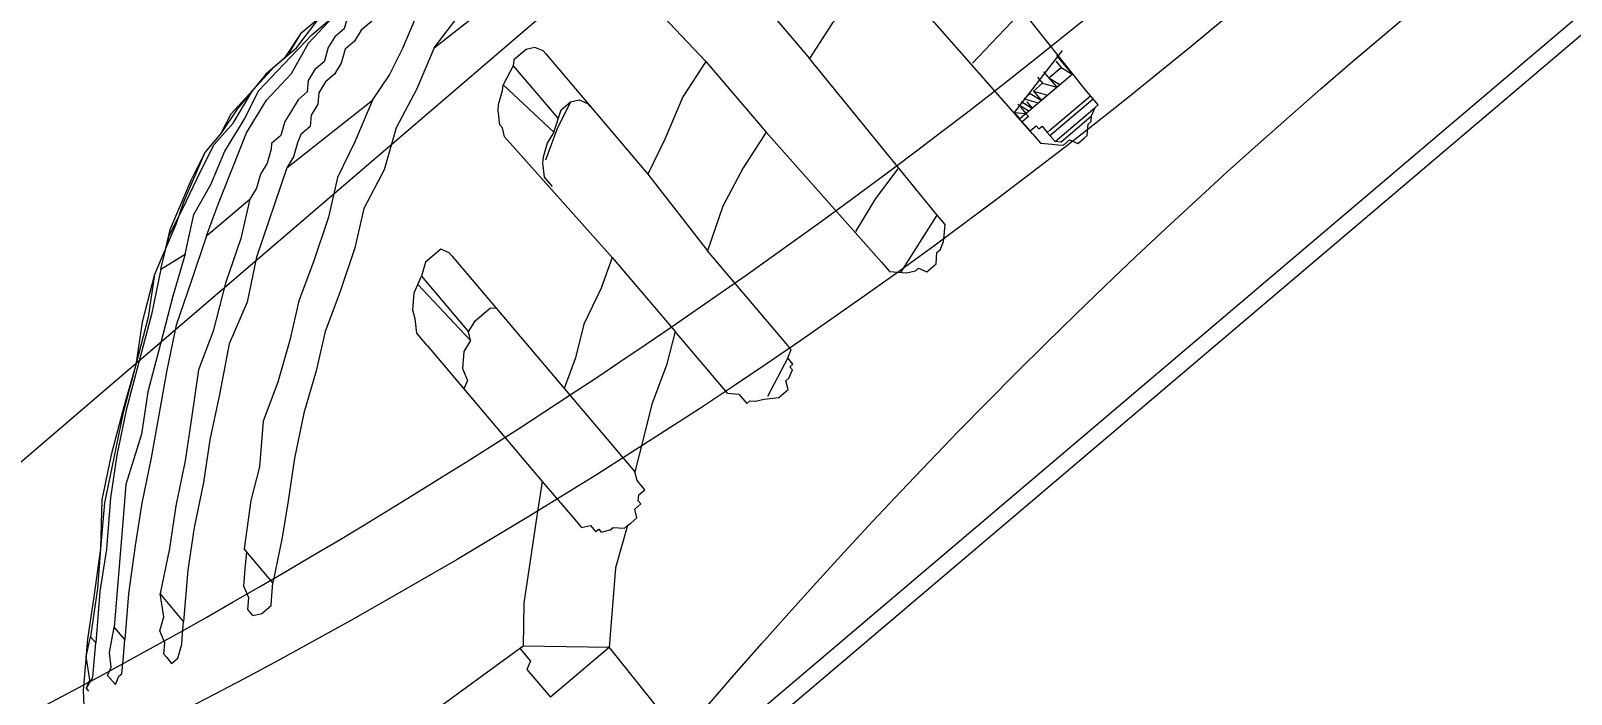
# Model space of a CAD drawing. Header units: metres. Extents: x 2999 to 3109, y 1752 to 1796.
# Drawn here: x 3011.5913 to 3011.6724, y 1761.1916 to 1761.2265 of the extents above; entities that cross this region are included whole.
import ezdxf

# ---------------------------------------------------------------- set-up
doc = ezdxf.new("R2010")
doc.units = ezdxf.units.M
doc.layers.add('PAREDES', color=7, linetype='Continuous')
doc.styles.add('PADRAO MK', font='')
doc.styles.get('PADRAO MK').set_extended_font_data('AvantGarde Bk BT')

msp = doc.modelspace()

# ---------------------------------------------------------------- linework, layer by layer
at = {"layer": 'PAREDES', "color": 253, "lineweight": 0}
for points in [[(3011.730010031846, 1761.323045831533, -0.2346582876404976), (3011.516856315904, 1761.162436872291, -0.2724958945793168), (3011.422543986279, 1761.195676079484), (3011.244804234541, 1761.403153932012, 0.181631847813923), (3011.182898893903, 1761.437104920482), (3011.130527716063, 1761.444529743294, -0.2287867366479341), (3011.049567954466, 1761.502731317909), (3010.93733390487, 1761.68722327441, -0.2933850769830161), (3010.962945585758, 1761.840859740939, -0.1403447976405282), (3011.15931335102, 1762.009081830273, -0.2933837954723123), (3011.315060378691, 1762.010809666189), (3011.48014050918, 1761.871589285341, -0.2287867366479265), (3011.525226640798, 1761.782655900039), (3011.525073080821, 1761.771072610713)], [(3011.728492806374, 1761.32177131266), (3011.55475387305, 1761.17293463204, -0.431665861156817), (3011.358125266788, 1761.190614794189), (3011.133795145597, 1761.452478172261)], [(3011.904600361616, 1760.790004719242, -0.3597921517499506), (3011.825244774629, 1760.766856540266), (3011.659003006199, 1760.839396416511, -0.2647813905826798), (3011.551046113703, 1760.980291739215, -0.4712913038791305), (3011.919422241444, 1761.295867983546, -0.264781390582695), (3012.042078758268, 1761.167565366746), (3012.088244077368, 1760.992159772397, -0.3597921517499867), (3012.053190540066, 1760.917297252412, 0.123434355026212), (3011.902509893257, 1760.787100002441)]]:
    msp.add_lwpolyline(points, format="xyb", dxfattribs=at)
for points in [[(3011.626555581472, 1761.18808894404), (3011.698420580524, 1761.249081151652)], [(3011.62710630118, 1761.187440050143), (3011.698971300232, 1761.248432257756)], [(3011.624174996256, 1761.23462725882), (3011.632298111943, 1761.225056073845)], [(3011.609324067275, 1761.222860415749), (3011.610184271741, 1761.224148622186), (3011.610906796279, 1761.225599052096), (3011.611840631386, 1761.227786968736), (3011.613511953222, 1761.229763574807), (3011.616417013567, 1761.233903553971)], [(3011.646806611573, 1761.223415856701), (3011.638870262907, 1761.233424625004)], [(3011.612568536759, 1761.225614014287), (3011.613753188172, 1761.227177580577), (3011.614687023279, 1761.229365497217), (3011.61589621824, 1761.231228966908), (3011.617380773055, 1761.232767989651)], [(3011.612568536759, 1761.225614014287), (3011.621441740743, 1761.232586603464)], [(3011.621432159386, 1761.230624959583), (3011.62685076363, 1761.224898050893)], [(3011.636038833205, 1761.230184356043), (3011.634829638244, 1761.228320886352), (3011.633507306904, 1761.226919543536), (3011.632298111943, 1761.225056073845)], [(3011.644048812512, 1761.221075297943), (3011.636038833205, 1761.230184356043)], [(3011.599452978899, 1761.21476184361), (3011.599924687131, 1761.21683662387), (3011.600809435144, 1761.218424733708), (3011.601556503229, 1761.220175067019), (3011.602603474716, 1761.221900856784), (3011.603325999255, 1761.223351286695), (3011.604648330595, 1761.224752629511), (3011.60613288541, 1761.226291652254), (3011.607430673203, 1761.227393091669), (3011.608615324616, 1761.228956657959)], [(3011.600588543218, 1761.215725603098), (3011.601173387829, 1761.217338256483), (3011.602692067549, 1761.221138826508), (3011.603739039035, 1761.222864616272), (3011.605061370376, 1761.224265959088), (3011.605946118388, 1761.225854068926), (3011.607268449729, 1761.227255411742), (3011.60889068447, 1761.228632211011)], [(3011.607155313349, 1761.227717538617), (3011.605533078608, 1761.226340739348), (3011.604835097617, 1761.225190212839), (3011.603699533297, 1761.22422645335), (3011.603026095854, 1761.223375830242), (3011.602190434935, 1761.222387527206), (3011.60133023047, 1761.22109932077), (3011.600494569552, 1761.220111017734), (3011.599373967424, 1761.217485517767), (3011.598975889834, 1761.21631044771), (3011.598415588769, 1761.214997697726), (3011.597855287705, 1761.213684947742)], [(3011.598179734653, 1761.213960307596), (3011.598626899338, 1761.215735184455), (3011.599349423876, 1761.217185614365), (3011.600258715436, 1761.219073627604), (3011.600981239974, 1761.220524057515), (3011.601979124367, 1761.221650040477), (3011.603026095854, 1761.223375830242), (3011.60418620372, 1761.224639493131), (3011.605321768039, 1761.225603252619), (3011.606506419453, 1761.22716681891), (3011.607155313349, 1761.227717538617)], [(3011.609166044324, 1761.228307764063), (3011.608030480005, 1761.227344004574), (3011.607819169436, 1761.226606517845), (3011.607332499014, 1761.226193478065), (3011.606983508518, 1761.22561821481), (3011.606772197949, 1761.224880728081), (3011.606285527527, 1761.2244676883), (3011.605936537032, 1761.223892425045), (3011.605887449937, 1761.223292618243), (3011.605400779515, 1761.222879578463), (3011.605051789019, 1761.222304315208), (3011.604702798523, 1761.221729051953), (3011.604491487954, 1761.220991565224), (3011.604004817532, 1761.220578525443), (3011.603980273985, 1761.220278622042), (3011.603768963416, 1761.219541135313), (3011.603419972921, 1761.218965872058), (3011.603208662352, 1761.218228385329), (3011.602859671857, 1761.217653122075)], [(3011.609579084105, 1761.22782109364), (3011.609367773536, 1761.227083606911), (3011.60871887964, 1761.226532887204), (3011.608369889144, 1761.225957623949), (3011.607883218721, 1761.225544584168), (3011.607671908152, 1761.224807097439), (3011.607322917657, 1761.224231834184), (3011.606836247235, 1761.223818794404), (3011.606487256739, 1761.223243531149), (3011.606438169645, 1761.222643724347), (3011.606089179149, 1761.222068461092), (3011.606040092055, 1761.22146865429), (3011.605553421632, 1761.221055614509), (3011.60536665461, 1761.220618031181), (3011.605155344042, 1761.219880544452), (3011.604806353546, 1761.219305281197)], [(3011.643689060349, 1761.227746803408), (3011.642204505534, 1761.226207780665), (3011.640882174193, 1761.224806437849)], [(3011.606506419453, 1761.22716681891), (3011.605533078608, 1761.226340739348), (3011.604672874142, 1761.225052532912), (3011.603699533297, 1761.22422645335), (3011.603026095854, 1761.223375830242), (3011.601865987987, 1761.222112167352), (3011.60133023047, 1761.22109932077), (3011.600494569552, 1761.220111017734), (3011.599772045014, 1761.218660587823), (3011.599211743949, 1761.21734783784), (3011.598651442885, 1761.216035087856), (3011.598415588769, 1761.214997697726), (3011.597855287705, 1761.213684947742)], [(3011.612568536759, 1761.225614014287), (3011.611634701651, 1761.223426097647), (3011.610563186618, 1761.221400404482), (3011.609929254912, 1761.219187944295), (3011.608857739877, 1761.217162251129), (3011.608386031645, 1761.215087470869), (3011.607589876465, 1761.212737330755), (3011.606818264832, 1761.210687094043), (3011.6063465566, 1761.208612313783), (3011.605712624894, 1761.206399853595), (3011.605216373115, 1761.204025169934), (3011.60488234481, 1761.2017881662), (3011.604572860052, 1761.199851065867), (3011.604076608273, 1761.197476382206)], [(3011.618428924853, 1761.225285366816), (3011.618291244926, 1761.22544759029), (3011.617853661598, 1761.225634357311), (3011.617391534723, 1761.225521220932), (3011.616742640826, 1761.224970501224), (3011.616718097279, 1761.224670597823)], [(3011.618428924853, 1761.225285366816), (3011.623798442001, 1761.218958651324)], [(3011.643085053024, 1761.222210862263), (3011.645616579325, 1761.22547567477)], [(3011.645292132377, 1761.225200314916), (3011.646118211938, 1761.224226974071)], [(3011.645292132377, 1761.225200314916), (3011.645705172157, 1761.224713644494)], [(3011.616718097279, 1761.224670597823), (3011.616182339762, 1761.22365775124)], [(3011.616718097279, 1761.224670597823), (3011.619058656036, 1761.221912798762)], [(3011.62685076363, 1761.224898050893), (3011.625641568668, 1761.223034581202), (3011.624707733562, 1761.220846664562), (3011.623798442001, 1761.218958651324)], [(3011.62685076363, 1761.224898050893), (3011.630017401948, 1761.221166910988)], [(3011.639019884813, 1761.21680722021), (3011.632298111943, 1761.225056073845)], [(3011.644894054787, 1761.224025244859), (3011.645542948683, 1761.224575964567)], [(3011.645267588829, 1761.224900411515), (3011.645542948683, 1761.224575964567)], [(3011.645542948683, 1761.224575964567), (3011.646118211938, 1761.224226974071)], [(3011.645705172157, 1761.224713644494), (3011.645842852085, 1761.22455142102)], [(3011.616261351237, 1761.220934077084), (3011.616148214858, 1761.221396203959), (3011.616010534931, 1761.221558427433), (3011.615921942098, 1761.222320457709), (3011.615946485646, 1761.22262036111), (3011.616157796214, 1761.223357847839), (3011.616182339762, 1761.22365775124)], [(3011.616182339762, 1761.22365775124), (3011.618847345467, 1761.221175312033)], [(3011.643360412877, 1761.221886415314), (3011.646118211938, 1761.224226974071)], [(3011.644082937416, 1761.223336845225), (3011.644569607839, 1761.223749885006)], [(3011.644294247984, 1761.224074331954), (3011.644569607839, 1761.223749885006)], [(3011.644569607839, 1761.223749885006), (3011.645307094567, 1761.223538574437)], [(3011.644618694933, 1761.224349691808), (3011.645307094567, 1761.223538574437)], [(3011.644618694933, 1761.224349691808), (3011.644894054787, 1761.224025244859)], [(3011.644894054787, 1761.224025244859), (3011.645469318042, 1761.223676254364)], [(3011.645307094567, 1761.223538574437), (3011.645469318042, 1761.223676254364)], [(3011.609324067275, 1761.222860415749), (3011.608390232168, 1761.220672499109), (3011.607480940609, 1761.218784485871), (3011.607009232377, 1761.216709705611), (3011.606213077196, 1761.214359565497), (3011.605441465563, 1761.212309328784), (3011.604969757331, 1761.210234548524), (3011.604335825625, 1761.208022088337), (3011.603564213992, 1761.205971851624), (3011.603367865614, 1761.203572624416), (3011.60292070093, 1761.201797747557), (3011.602562129077, 1761.199260840422)], [(3011.604806353546, 1761.219305281197), (3011.609324067275, 1761.222860415749)], [(3011.61973209348, 1761.222763421871), (3011.619009568941, 1761.22131299196), (3011.61842472433, 1761.219700338576)], [(3011.618847345467, 1761.221175312033), (3011.619245423057, 1761.22235038209), (3011.61973209348, 1761.222763421871), (3011.620194220355, 1761.222876558251), (3011.620631803683, 1761.222689791229), (3011.62076948361, 1761.222527567755)], [(3011.643434043519, 1761.222786125517), (3011.644009306774, 1761.222437135022)], [(3011.643596266993, 1761.222923805444), (3011.643920713941, 1761.223199165298)], [(3011.643596266993, 1761.222923805444), (3011.644333753723, 1761.222712494875)], [(3011.64373394692, 1761.22276158197), (3011.644009306774, 1761.222437135022)], [(3011.643920713941, 1761.223199165298), (3011.644495977197, 1761.222850174802)], [(3011.644082937416, 1761.223336845225), (3011.644820424145, 1761.223125534656)], [(3011.644082937416, 1761.223336845225), (3011.644495977197, 1761.222850174802)], [(3011.644495977197, 1761.222850174802), (3011.644820424145, 1761.223125534656)], [(3011.644948522715, 1761.221001667302), (3011.647219651353, 1761.222929186278)], [(3011.644973066262, 1761.221301570703), (3011.647081971426, 1761.223091409752)], [(3011.646747943121, 1761.220854406018), (3011.646910166596, 1761.220992085945), (3011.64695925369, 1761.221591892747), (3011.647121477164, 1761.221729572674), (3011.647146020712, 1761.222029476075), (3011.647332787733, 1761.222467059403), (3011.647495011207, 1761.22260473933), (3011.646806611573, 1761.223415856701)], [(3011.643085053024, 1761.222210862263), (3011.643684859826, 1761.222161775168)], [(3011.643085053024, 1761.222210862263), (3011.643360412877, 1761.221886415314)], [(3011.643271820045, 1761.22264844559), (3011.6438470833, 1761.222299455095)], [(3011.643409499972, 1761.222486222116), (3011.643684859826, 1761.222161775168)], [(3011.6438470833, 1761.222299455095), (3011.643684859826, 1761.222161775168), (3011.643822539753, 1761.221999551694), (3011.643498092804, 1761.22172419184), (3011.643911132585, 1761.221237521418), (3011.644235579533, 1761.221512881271), (3011.64437325946, 1761.221350657797), (3011.644535482934, 1761.221488337724), (3011.644810842788, 1761.221163890776), (3011.644973066262, 1761.221301570703)], [(3011.643684859826, 1761.222161775168), (3011.6438470833, 1761.222299455095)], [(3011.6438470833, 1761.222299455095), (3011.643684859826, 1761.222161775168)], [(3011.644009306774, 1761.222437135022), (3011.644333753723, 1761.222712494875)], [(3011.645223882569, 1761.220677220353), (3011.647332787733, 1761.222467059403)], [(3011.64552378597, 1761.220652676806), (3011.647146020712, 1761.222029476075)], [(3011.618847345467, 1761.221175312033), (3011.618498354972, 1761.220600048779), (3011.618287044403, 1761.21986256205), (3011.618262500856, 1761.219562658649), (3011.618351093688, 1761.218800628372), (3011.618764133469, 1761.21831395795)], [(3011.630017401948, 1761.221166910988), (3011.628808206987, 1761.219303441296), (3011.627736691953, 1761.217277748131), (3011.626940536773, 1761.214927608017)], [(3011.636099862278, 1761.214328981526), (3011.630017401948, 1761.221166910988)], [(3011.644948522715, 1761.221001667302), (3011.644810842788, 1761.221163890776), (3011.644973066262, 1761.221301570703)], [(3011.616261351237, 1761.220934077084), (3011.621930771787, 1761.214582818044)], [(3011.644048812512, 1761.221075297943), (3011.644461852293, 1761.220588627521), (3011.645061659095, 1761.220539540426), (3011.645361562496, 1761.220514996879), (3011.645661465897, 1761.220490453332), (3011.645985912845, 1761.220765813186), (3011.646423496173, 1761.220579046164), (3011.646747943121, 1761.220854406018)], [(3011.644948522715, 1761.221001667302), (3011.645223882569, 1761.220677220353)], [(3011.64552378597, 1761.220652676806), (3011.645223882569, 1761.220677220353)], [(3011.604806353546, 1761.219305281197), (3011.603214043186, 1761.21460500097), (3011.602717791407, 1761.212230317308), (3011.6017839563, 1761.210042400669), (3011.601263160973, 1761.207367813607), (3011.600766909194, 1761.204993129945), (3011.600432880889, 1761.202756126211), (3011.59993662911, 1761.20038144255), (3011.599602600805, 1761.198144438816), (3011.599381708879, 1761.195445308206)], [(3011.623798442001, 1761.218958651324), (3011.626940536773, 1761.214927608017)], [(3011.63695468591, 1761.219240572322), (3011.635770034496, 1761.217677006032), (3011.634723063009, 1761.215951216267)], [(3011.602859671857, 1761.217653122075), (3011.602387963625, 1761.215578341815), (3011.601591808444, 1761.213228201701), (3011.600933333191, 1761.210715838113), (3011.600161721558, 1761.2086656014), (3011.599803149706, 1761.206128694265), (3011.5994691214, 1761.20389169053), (3011.598972869621, 1761.201517006869), (3011.598638841316, 1761.199280003135), (3011.598142589537, 1761.196905319474)], [(3011.600588543218, 1761.215725603098), (3011.602859671857, 1761.217653122075)], [(3011.636099862278, 1761.214328981526), (3011.636512902059, 1761.213842311103), (3011.637412612262, 1761.213768680461), (3011.637874739137, 1761.213881816841), (3011.638036962611, 1761.214019496768), (3011.638474545939, 1761.213832729747), (3011.638961216362, 1761.214245769527), (3011.639010303456, 1761.214845576329), (3011.63917252693, 1761.214983256256), (3011.639359293952, 1761.215420839584), (3011.639383837499, 1761.215720742985), (3011.639432924594, 1761.216320549787), (3011.639019884813, 1761.21680722021)], [(3011.637112708861, 1761.213793224009), (3011.639019884813, 1761.21680722021)], [(3011.600588543218, 1761.215725603098), (3011.599792388038, 1761.213375462984), (3011.598996232858, 1761.21102532287), (3011.598499981078, 1761.20865063921), (3011.597669700994, 1761.204038951814), (3011.597173449215, 1761.201664268153), (3011.59683942091, 1761.199427264419), (3011.596480849058, 1761.196890357283), (3011.59628450068, 1761.194491130075)], [(3011.599452978899, 1761.21476184361), (3011.598819047193, 1761.212549383423), (3011.59816057194, 1761.210037019835), (3011.597502096686, 1761.207524656247), (3011.597168068381, 1761.205287652513), (3011.596347369654, 1761.202637608998), (3011.596151021276, 1761.200238381789), (3011.595733780972, 1761.195140023972)], [(3011.598179734653, 1761.213960307596), (3011.599452978899, 1761.21476184361)], [(3011.613484389463, 1761.214670230566), (3011.613346709536, 1761.21483245404), (3011.612909126208, 1761.215019221061), (3011.612098008838, 1761.214330821427), (3011.611886698269, 1761.213593334698)], [(3011.613484389463, 1761.214670230566), (3011.623121984345, 1761.203314587375)], [(3011.631070934579, 1761.210060903792), (3011.626940536773, 1761.214927608017)], [(3011.598179734653, 1761.213960307596), (3011.597683482874, 1761.211585623935), (3011.59702500762, 1761.209073260347), (3011.596366532367, 1761.206560896759), (3011.595870280588, 1761.204186213098), (3011.595536252283, 1761.201949209363), (3011.595315360358, 1761.199250078754), (3011.594981332053, 1761.19701307502), (3011.594760440127, 1761.19431394441)], [(3011.621930771787, 1761.214582818044), (3011.621345927175, 1761.21297016466), (3011.620436635616, 1761.211082151421), (3011.619989470931, 1761.209307274562), (3011.619404626319, 1761.207694621177)], [(3011.621930771787, 1761.214582818044), (3011.625235090033, 1761.210689454664)], [(3011.597855287705, 1761.213684947742), (3011.597196812451, 1761.211172584154), (3011.596862784146, 1761.20893558042), (3011.596204308893, 1761.206423216832), (3011.595708057114, 1761.204048533171), (3011.595211805335, 1761.20167384951), (3011.595015456956, 1761.199274622301), (3011.594656885104, 1761.196737715166), (3011.594322856799, 1761.194500711432), (3011.594101964874, 1761.191801580822), (3011.594205519897, 1761.189377810067), (3011.594171394993, 1761.187116262785)], [(3011.597855287705, 1761.213684947742), (3011.5975212594, 1761.211447944008), (3011.596862784146, 1761.20893558042), (3011.59622885244, 1761.206723120233), (3011.595570377187, 1761.204210756645), (3011.595074125408, 1761.201836072984), (3011.595015456956, 1761.199274622301), (3011.594843652126, 1761.197175298494), (3011.594485080273, 1761.194638391359)], [(3011.612191982504, 1761.209945406791), (3011.611641262796, 1761.210594300687), (3011.611552669964, 1761.211356330964), (3011.611439533584, 1761.211818457839), (3011.611513164226, 1761.212718168042), (3011.611699931248, 1761.21315575137)], [(3011.611699931248, 1761.21315575137), (3011.611886698269, 1761.213593334698)], [(3011.611699931248, 1761.21315575137), (3011.614478073333, 1761.210211185288)], [(3011.611886698269, 1761.213593334698), (3011.614364936953, 1761.210673312163)], [(3011.614364936953, 1761.210673312163), (3011.614713927449, 1761.211248575418), (3011.615525044819, 1761.211936975052), (3011.615824948221, 1761.211912431505), (3011.616100308074, 1761.211587984557)], [(3011.614478073333, 1761.210211185288), (3011.614364936953, 1761.210673312163)], [(3011.625235090033, 1761.210689454664), (3011.624787925348, 1761.208914577805), (3011.624016313715, 1761.206864341093), (3011.62356914903, 1761.205089464234), (3011.623121984345, 1761.203314587375)], [(3011.62798868857, 1761.207444985181), (3011.625235090033, 1761.210689454664)], [(3011.612191982504, 1761.209945406791), (3011.618249899287, 1761.202807573928)], [(3011.614478073333, 1761.210211185288), (3011.614129082837, 1761.209635922033), (3011.614055452195, 1761.20873621183), (3011.614306268502, 1761.20811186148), (3011.61411950148, 1761.207674278153), (3011.614807901115, 1761.206863160782)], [(3011.62798868857, 1761.207444985181), (3011.628588495372, 1761.207395898087), (3011.629001535153, 1761.206909227664), (3011.629163758627, 1761.207046907591), (3011.629463662028, 1761.207022364044), (3011.629925788904, 1761.207135500423), (3011.63068781918, 1761.207224093256), (3011.631174489602, 1761.207637133037), (3011.631061353223, 1761.208099259912), (3011.631223576697, 1761.208236939839), (3011.631410343718, 1761.208674523167), (3011.631272663791, 1761.208836746641), (3011.631434887266, 1761.208974426567), (3011.631159527411, 1761.209298873516), (3011.631346294433, 1761.209736456844), (3011.631070934579, 1761.210060903792)], [(3011.631159527411, 1761.209298873516), (3011.630088012378, 1761.207273180351)], [(3011.62290109242, 1761.200615456765), (3011.623225539368, 1761.200890816619), (3011.623112402989, 1761.201352943494), (3011.623436849937, 1761.201628303348), (3011.62329917001, 1761.201790526822), (3011.623323713558, 1761.202090430223), (3011.623648160506, 1761.202365790077), (3011.623235120725, 1761.202852460499), (3011.623121984345, 1761.203314587375)], [(3011.618249899287, 1761.202807573928), (3011.617940414529, 1761.200870473595), (3011.617606386224, 1761.19863346986), (3011.617272357919, 1761.196396466126), (3011.617238233015, 1761.194134918845)], [(3011.618249899287, 1761.202807573928), (3011.620039738336, 1761.200698668764)], [(3011.620039738336, 1761.200698668764), (3011.62031509819, 1761.200374221815), (3011.620777225065, 1761.200487358195), (3011.621052584919, 1761.200162911247), (3011.621214808393, 1761.200300591174), (3011.62135248832, 1761.200138367699), (3011.621814615195, 1761.200251504079), (3011.62197683867, 1761.200389184006), (3011.622576645472, 1761.200340096911), (3011.622738868946, 1761.200477776838)], [(3011.622738868946, 1761.200477776838), (3011.62210493724, 1761.198265316651), (3011.621761327578, 1761.194066669037)], [(3011.622738868946, 1761.200477776838), (3011.62290109242, 1761.200615456765)], [(3011.603029636786, 1761.195750592441), (3011.602754276933, 1761.19607503939), (3011.602803364027, 1761.196674846192), (3011.60255254772, 1761.197299196541), (3011.602626178362, 1761.198198906744), (3011.602699809004, 1761.199098616947), (3011.602562129077, 1761.199260840422)], [(3011.604076608273, 1761.197476382206), (3011.602562129077, 1761.199260840422)], [(3011.598472417319, 1761.193557294968), (3011.598334737393, 1761.193719518442), (3011.598383824487, 1761.194319325244), (3011.59813300818, 1761.194943675594), (3011.598344318749, 1761.195681162322), (3011.598142589537, 1761.196905319474)], [(3011.599381708879, 1761.195445308206), (3011.598142589537, 1761.196905319474)], [(3011.603029636786, 1761.195750592441), (3011.603491763662, 1761.195863728821), (3011.603978434084, 1761.196276768602), (3011.604002977631, 1761.196576672003), (3011.604076608273, 1761.197476382206)], [(3011.598472417319, 1761.193557294968), (3011.598747777173, 1761.19323284802), (3011.599072224121, 1761.193508207873), (3011.59928353469, 1761.194245694602), (3011.599308078237, 1761.194545598004), (3011.599381708879, 1761.195445308206)], [(3011.594401868275, 1761.191777037275), (3011.594264188348, 1761.191939260749), (3011.594450955369, 1761.192376844077), (3011.594249226157, 1761.193601001229), (3011.594485080273, 1761.194638391359)], [(3011.594760440127, 1761.19431394441), (3011.594485080273, 1761.194638391359)], [(3011.595650568974, 1761.192278669888), (3011.59537520912, 1761.192603116836), (3011.595561976141, 1761.193040700164), (3011.595473383309, 1761.19380273044), (3011.595733780972, 1761.195140023972)], [(3011.595650568974, 1761.192278669888), (3011.595788248901, 1761.192116446414), (3011.595975015922, 1761.192554029742), (3011.596137239396, 1761.192691709669), (3011.596210870038, 1761.193591419872), (3011.59628450068, 1761.194491130075)], [(3011.59628450068, 1761.194491130075), (3011.595733780972, 1761.195140023972)], [(3011.594401868275, 1761.191777037275), (3011.594264188348, 1761.191939260749), (3011.594613178844, 1761.192514524004), (3011.594760440127, 1761.19431394441)], [(3011.617238233015, 1761.194134918845), (3011.610174030794, 1761.188976712265), (3011.601536680926, 1761.183041513218), (3011.59493460558, 1761.177996443017)], [(3011.617238233015, 1761.194134918845), (3011.617076009541, 1761.193997238918), (3011.617626729249, 1761.193348345021), (3011.617439962227, 1761.192910761693), (3011.618679081569, 1761.191450750426)], [(3011.621761327578, 1761.194066669037), (3011.617238233015, 1761.194134918845)], [(3011.621761327578, 1761.194066669037), (3011.618679081569, 1761.191450750426)], [(3011.621761327578, 1761.194066669037), (3011.626555581472, 1761.18808894404)]]:
    msp.add_lwpolyline(points, dxfattribs=at)
for centre, radius, start, end in [((3011.433305040413, 1761.49106323136), 0.3394743919350878, 293.2809237452542, 327.8903263066703), ((3011.677223761067, 1761.206333834228), 0.1982488784837647, 232.5995347874699, 28.38844865150169)]:
    msp.add_arc(centre, radius, start, end, dxfattribs=at)

# ---------------------------------------------------------------- texts
at = {"layer": 'PAREDES', "color": 253, "lineweight": 0, "style": 'PADRAO MK'}
msp.add_text('Cons. 12', height=0.24, dxfattribs=at).set_placement((3010.570659958249, 1760.950907153156))

doc.saveas('drawing.dxf')
